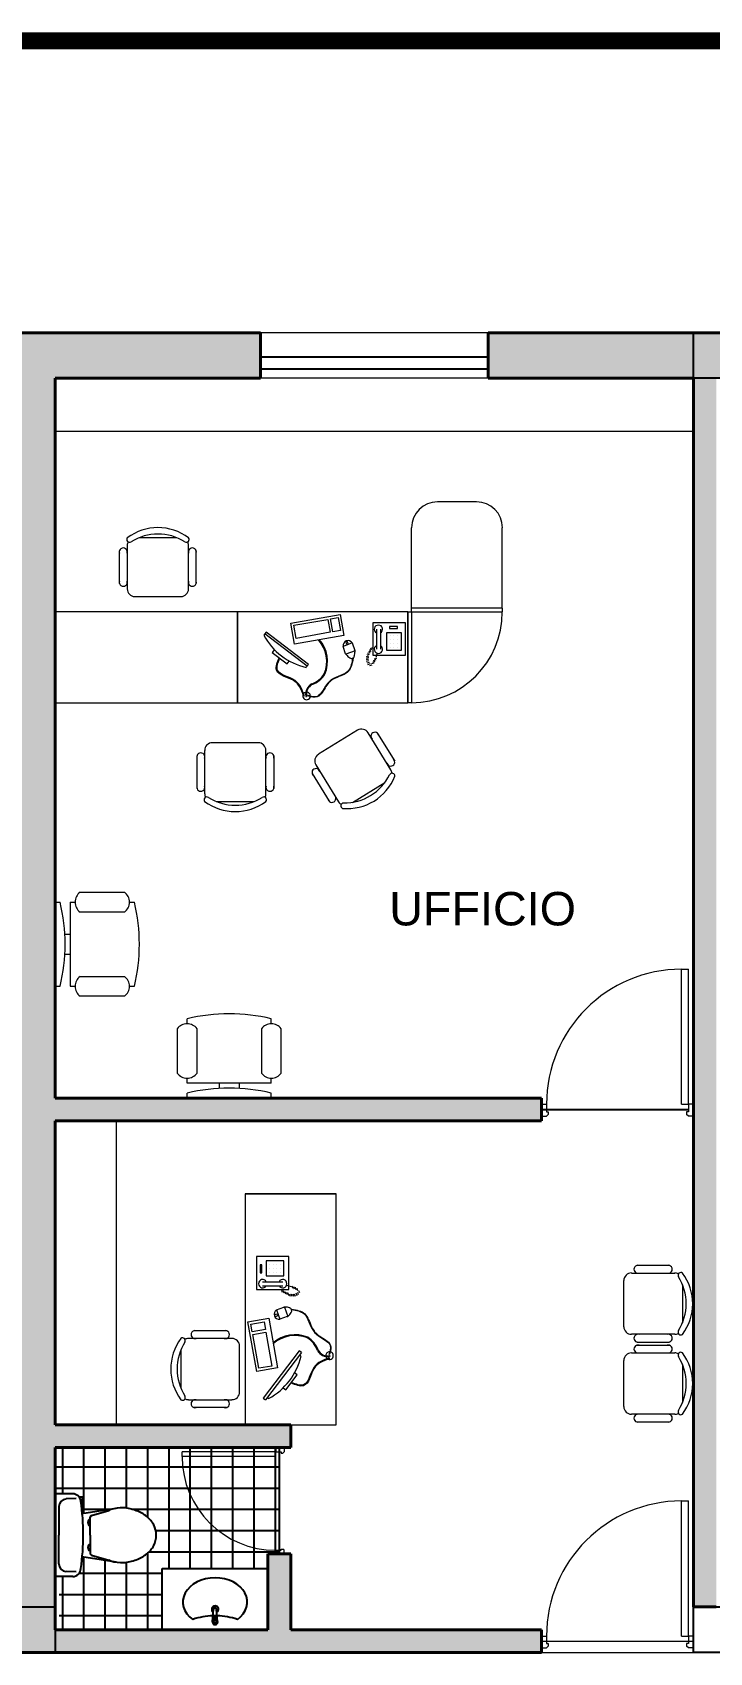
# Model space of a CAD drawing. Header units: millimetres. Extents: x 402.6 to 431.2, y 170 to 191.3.
# Drawn here: x 417.98 to 422.44, y 179.66 to 190.32 of the extents above; entities that cross this region are included whole.
import ezdxf

# ---------------------------------------------------------------- set-up
doc = ezdxf.new("R2010")
doc.units = ezdxf.units.MM
for name, color, linetype, lineweight in [('ARREDI attrezzature - furniture', 175, 'Continuous', 9), ('MURATURA sezioni - section wall', 7, 'Continuous', 40), ('PORTE finestre - doors windows', 252, 'Continuous', 5), ('PROIEZIONI finissime - fine lines', 251, 'Continuous', 9), ('SCRITTE - TXT', 252, 'Continuous', 5), ('www.archweb.it - All rights reserved', 2, 'Continuous', 5)]:
    doc.layers.add(name, color=color, linetype=linetype, lineweight=lineweight)
doc.layers.add('MURATURE tratteggi - hatch wall', color=253, linetype='Continuous', true_color=0xa8a8a8)
doc.layers.add('VETRATE sezioni - windows sections', color=171, linetype='Continuous', true_color=0x4d79ff)
doc.layers.add('PAVIMENTI - flooring', color=250, linetype='Continuous')
doc.layers.add('SANITARI', color=175, linetype='Continuous')
doc.layers.add('PILASTRI - structure', color=7, linetype='Continuous', plot=False)
doc.styles.get("Standard").update_dxf_attribs({"font": 'arial.ttf'})

msp = doc.modelspace()

# ---------------------------------------------------------------- hatches: boundary and pattern name
at = {"layer": 'MURATURE tratteggi - hatch wall'}
h = msp.add_hatch(color=256, dxfattribs=at)
h.dxf.hatch_style = 1
h.paths.add_polyline_path([(413.031, 188.304), (412.781, 188.304), (412.781, 188.054), (412.826, 188.054), (412.826, 179.807), (409.821, 179.807), (409.821, 180.5), (409.632, 180.5), (409.632, 180.35), (409.671, 180.35), (409.671, 179.657), (416.675, 179.657), (416.675, 180.039), (416.726, 180.039), (416.726, 180.189), (416.525, 180.189), (416.525, 179.807), (414.526, 179.807), (414.526, 180.307), (414.376, 180.307), (414.376, 179.807), (412.976, 179.807), (412.976, 181.007), (415.617, 181.007), (415.617, 181.157), (412.976, 181.157), (412.976, 188.054), (413.031, 188.054)])
h.paths.add_polyline_path([(408.031, 188.304), (407.781, 188.304), (407.781, 188.054), (407.821, 188.054), (407.821, 188.005), (407.971, 188.005), (407.971, 188.054), (408.031, 188.054)])
h.paths.add_polyline_path([(407.971, 187.1), (407.821, 187.1), (407.821, 185.083), (407.771, 185.083), (407.771, 184.983), (407.821, 184.983), (407.821, 179.657), (408.071, 179.657), (408.071, 180.35), (408.102, 180.35), (408.102, 180.5), (407.971, 180.5)])
h.paths.add_polyline_path([(403.031, 188.044), (403.516, 188.044), (403.516, 188.305), (402.781, 188.305), (402.781, 179.657), (403.031, 179.657), (403.031, 184.982), (406.866, 184.983), (406.866, 185.083), (403.031, 185.083)])
h.paths.add_polyline_path([(419.481, 188.344), (416.999, 188.344), (416.999, 188.044), (417.831, 188.044), (417.831, 180.189), (417.701, 180.189), (417.701, 180.039), (417.831, 180.039), (417.831, 179.657), (421.331, 179.657), (421.331, 179.807), (419.681, 179.807), (419.681, 180.307), (419.531, 180.307), (419.531, 179.807), (418.131, 179.807), (418.131, 181.007), (419.681, 181.007), (419.681, 181.157), (418.131, 181.157), (418.131, 183.157), (421.331, 183.157), (421.331, 183.307), (418.131, 183.307), (418.131, 188.044), (419.481, 188.044)])
h.paths.add_polyline_path([(423.643, 188.344), (420.981, 188.344), (420.981, 188.044), (422.331, 188.044), (422.331, 179.957), (422.481, 179.957), (422.481, 188.044), (423.643, 188.044)])
h.paths.add_polyline_path([(427.818, 188.344), (425.143, 188.344), (425.143, 188.044), (426.306, 188.044), (426.306, 183.307), (423.481, 183.307), (423.481, 183.157), (426.306, 183.157), (426.306, 181.157), (424.756, 181.157), (424.756, 181.007), (426.306, 181.007), (426.306, 179.807), (424.906, 179.807), (424.906, 180.307), (424.756, 180.307), (424.756, 179.807), (423.531, 179.807), (423.531, 179.657), (428.655, 179.657), (428.655, 179.807), (428.006, 179.807), (428.006, 180.307), (427.856, 180.307), (427.856, 179.807), (426.456, 179.807), (426.456, 181.007), (428.006, 181.007), (428.006, 181.157), (426.456, 181.157), (426.456, 183.157), (429.681, 183.157), (429.681, 183.307), (426.456, 183.307), (426.456, 188.044), (427.818, 188.044)])
h.paths.add_polyline_path([(430.981, 188.344), (429.318, 188.344), (429.318, 188.044), (430.681, 188.044), (430.681, 179.807), (429.655, 179.807), (429.655, 179.657), (430.981, 179.657)])
h.paths.add_polyline_path([(430.981, 176.965), (427.355, 176.965), (427.355, 176.815), (430.681, 176.815), (430.681, 174.115), (427.731, 174.115), (427.731, 175.965), (427.581, 175.965), (427.581, 174.115), (426.431, 174.115), (426.431, 175.815), (426.887, 175.815), (426.887, 175.965), (426.431, 175.965), (426.431, 176.815), (426.505, 176.815), (426.505, 176.965), (421.831, 176.965), (421.831, 176.815), (426.281, 176.815), (426.281, 174.115), (420.131, 174.115), (420.131, 174.515), (419.981, 174.515), (419.981, 174.115), (418.131, 174.115), (418.131, 175.615), (419.981, 175.615), (419.981, 175.415), (420.131, 175.415), (420.131, 176.965), (417.831, 176.965), (417.831, 175.965), (415.979, 175.965), (415.979, 175.815), (417.831, 175.815), (417.831, 174.115), (413.581, 174.115), (413.581, 176.815), (416.629, 176.815), (416.629, 176.965), (410.382, 176.965), (410.382, 176.815), (413.431, 176.815), (413.431, 174.115), (409.181, 174.115), (409.181, 175.815), (411.032, 175.815), (411.032, 175.965), (409.181, 175.965), (409.181, 176.965), (408.568, 176.965), (408.568, 176.815), (409.031, 176.815), (409.031, 174.115), (402.981, 174.115), (402.981, 176.815), (404.085, 176.815), (404.085, 176.965), (402.781, 176.965), (402.781, 173.815), (430.981, 173.815)])
h.paths.add_polyline_path([(419.831, 176.765), (419.831, 175.915), (418.131, 175.915), (418.131, 176.765)], flags=16)
at = {"layer": 'PAVIMENTI - flooring'}
h = msp.add_hatch(dxfattribs=at)
h.set_pattern_fill('_USER', color=256, scale=0.14, style=0, double=1, pattern_type=0)
h.set_pattern_definition([(0, (0, 0), (0, 0.14), []), (90, (0, 0), (-0.14, 0), [])])
h.paths.add_polyline_path([(418.78, 180.362, -0.110468), (418.733, 180.307, -0.091357), (418.665, 180.268, -0.083251), (418.581, 180.249, -0.069464), (418.512, 180.257), (418.309, 180.288, -0.013532), (418.299, 180.21, -0.414361), (418.246, 180.157), (418.156, 180.157), (418.156, 179.807), (418.835, 179.807), (418.835, 180.21), (419.531, 180.21), (419.531, 180.307), (419.606, 180.307), (419.606, 181.007), (418.131, 181.007), (418.131, 180.702), (418.246, 180.702, -0.294145), (418.294, 180.671), (418.294, 180.683), (418.311, 180.683), (418.311, 180.587, 0.026908), (418.308, 180.582, -0.001904), (418.309, 180.571), (418.504, 180.601, -0.077173), (418.581, 180.609, -0.083251), (418.665, 180.59, -0.091357), (418.733, 180.551, -0.110468), (418.78, 180.497, -0.114706), (418.796, 180.429, -0.114706)])

# ---------------------------------------------------------------- linework, layer by layer
at = {"layer": 'ARREDI attrezzature - furniture', "linetype": 'Continuous', "ltscale": 0.8}
for p, q in [((422.331, 187.694), (418.131, 187.694)), ((420.903, 187.231), (420.647, 187.231)), ((420.476, 186.506), (420.476, 187.06)), ((421.073, 186.532), (421.073, 187.06)), ((418.605, 186.944), (418.605, 186.658)), ((418.932, 186.994), (418.682, 186.994)), ((419.008, 186.658), (419.008, 186.944)), ((418.554, 186.694), (418.554, 186.908)), ((419.059, 186.694), (419.059, 186.908)), ((418.655, 186.608), (418.958, 186.608)), ((421.073, 186.532), (420.476, 186.532)), ((421.073, 186.532), (421.073, 186.506)), ((419.331, 186.506), (418.131, 186.506)), ((418.131, 186.506), (418.131, 185.909)), ((419.331, 185.909), (419.331, 186.506)), ((419.331, 186.506), (419.331, 185.909)), ((420.451, 186.506), (419.331, 186.506)), ((420.451, 186.506), (421.073, 186.506)), ((420.451, 186.506), (420.451, 185.909)), ((420.451, 185.909), (420.451, 186.506)), ((420.476, 186.506), (420.476, 185.909)), ((419.519, 186.374), (419.503, 186.353)), ((419.788, 186.149), (419.51, 186.362)), ((419.797, 186.161), (419.519, 186.374)), ((420.086, 186.302), (420.025, 186.279)), ((420.086, 186.302), (420.103, 186.253)), ((420.245, 186.392), (420.245, 186.261)), ((420.272, 186.392), (420.272, 186.261)), ((420.335, 186.348), (420.335, 186.348)), ((420.335, 186.323), (420.335, 186.323)), ((420.335, 186.299), (420.335, 186.299)), ((420.36, 186.348), (420.36, 186.348)), ((420.36, 186.323), (420.36, 186.323)), ((420.36, 186.299), (420.36, 186.299)), ((420.384, 186.348), (420.384, 186.348)), ((420.384, 186.323), (420.384, 186.323)), ((420.384, 186.299), (420.384, 186.299)), ((419.573, 186.258), (419.559, 186.24)), ((419.559, 186.24), (419.657, 186.165)), ((420.042, 186.231), (420.025, 186.279)), ((420.105, 186.25), (420.043, 186.228)), ((420.192, 186.216), (420.177, 186.211)), ((420.192, 186.206), (420.177, 186.2)), ((420.192, 186.195), (420.177, 186.19)), ((420.198, 186.227), (420.182, 186.221)), ((420.203, 186.237), (420.187, 186.232)), ((420.208, 186.248), (420.192, 186.242)), ((420.213, 186.258), (420.198, 186.253)), ((420.219, 186.269), (420.203, 186.263)), ((420.24, 186.19), (420.224, 186.185)), ((420.245, 186.2), (420.229, 186.195)), ((420.249, 186.235), (420.24, 186.206)), ((420.335, 186.274), (420.335, 186.274)), ((420.36, 186.274), (420.36, 186.274)), ((420.384, 186.274), (420.384, 186.274)), ((419.657, 186.165), (419.671, 186.183)), ((419.781, 186.14), (419.797, 186.161)), ((420.192, 186.185), (420.177, 186.179)), ((420.198, 186.174), (420.182, 186.169)), ((420.203, 186.164), (420.187, 186.158)), ((420.215, 186.156), (420.199, 186.151)), ((420.229, 186.169), (420.213, 186.164)), ((420.234, 186.179), (420.219, 186.174)), ((418.131, 185.909), (419.331, 185.909)), ((419.331, 185.909), (420.451, 185.909)), ((420.476, 185.909), (420.451, 185.909)), ((420.121, 185.727), (419.863, 185.569)), ((420.34, 185.467), (420.19, 185.711)), ((420.252, 185.707), (420.365, 185.524)), ((419.064, 185.559), (419.064, 185.345)), ((419.114, 185.595), (419.114, 185.309)), ((419.467, 185.645), (419.165, 185.645)), ((419.518, 185.309), (419.518, 185.595)), ((419.569, 185.559), (419.569, 185.345)), ((419.822, 185.443), (419.934, 185.26)), ((419.846, 185.499), (419.996, 185.256)), ((420.088, 185.253), (420.301, 185.384)), ((419.191, 185.259), (419.441, 185.259)), ((418.131, 184.596), (418.163, 184.596)), ((418.131, 184.596), (418.131, 184.042)), ((418.229, 184.596), (418.261, 184.596)), ((418.229, 184.596), (418.229, 184.042)), ((418.294, 184.661), (418.587, 184.661)), ((418.619, 184.596), (418.652, 184.596)), ((418.587, 184.531), (418.294, 184.531)), ((418.229, 184.384), (418.194, 184.384)), ((418.195, 184.254), (418.229, 184.254)), ((418.294, 184.107), (418.587, 184.107)), ((418.131, 184.042), (418.163, 184.042)), ((418.229, 184.042), (418.261, 184.042)), ((418.587, 183.977), (418.294, 183.977)), ((418.619, 184.042), (418.652, 184.042)), ((418.934, 183.763), (418.934, 183.47)), ((418.999, 183.795), (418.999, 183.828)), ((419.065, 183.47), (419.065, 183.763)), ((419.488, 183.763), (419.488, 183.47)), ((419.553, 183.795), (419.553, 183.828)), ((419.618, 183.47), (419.618, 183.763)), ((418.999, 183.405), (418.999, 183.437)), ((419.553, 183.405), (419.553, 183.437)), ((419.553, 183.405), (418.999, 183.405)), ((418.999, 183.307), (418.999, 183.339)), ((419.211, 183.371), (419.211, 183.405)), ((419.341, 183.405), (419.341, 183.37)), ((419.553, 183.307), (419.553, 183.339)), ((419.553, 183.307), (418.999, 183.307)), ((418.531, 183.157), (418.531, 181.157)), ((419.382, 182.677), (419.98, 182.677)), ((419.98, 182.677), (419.382, 182.677)), ((419.382, 182.677), (419.382, 181.157)), ((419.98, 181.157), (419.98, 182.677)), ((419.668, 182.263), (419.455, 182.263)), ((419.455, 182.263), (419.455, 182.047)), ((419.668, 182.047), (419.668, 182.263)), ((419.491, 182.21), (419.479, 182.21)), ((419.479, 182.21), (419.479, 182.157)), ((419.479, 182.157), (419.491, 182.157)), ((419.491, 182.157), (419.491, 182.21)), ((419.635, 182.235), (419.52, 182.235)), ((419.52, 182.235), (419.52, 182.137)), ((419.52, 182.137), (419.635, 182.137)), ((419.541, 182.21), (419.541, 182.21)), ((419.541, 182.186), (419.541, 182.186)), ((419.541, 182.161), (419.541, 182.161)), ((419.565, 182.21), (419.565, 182.21)), ((419.565, 182.186), (419.565, 182.186)), ((419.565, 182.161), (419.565, 182.161)), ((419.59, 182.21), (419.59, 182.21)), ((419.59, 182.186), (419.59, 182.186)), ((419.59, 182.161), (419.59, 182.161)), ((419.615, 182.21), (419.615, 182.21)), ((419.615, 182.186), (419.615, 182.186)), ((419.615, 182.161), (419.615, 182.161)), ((419.635, 182.137), (419.635, 182.235)), ((421.923, 182.155), (422.208, 182.155)), ((421.958, 182.206), (422.173, 182.206)), ((419.455, 182.047), (419.668, 182.047)), ((419.496, 182.098), (419.628, 182.098)), ((419.496, 182.071), (419.628, 182.071)), ((419.62, 182.045), (419.625, 182.029)), ((419.631, 182.04), (419.636, 182.024)), ((419.641, 182.034), (419.646, 182.019)), ((419.652, 182.029), (419.657, 182.013)), ((419.653, 182.075), (419.683, 182.066)), ((419.688, 182.071), (419.694, 182.055)), ((419.699, 182.066), (419.704, 182.05)), ((419.709, 182.061), (419.715, 182.045)), ((419.72, 182.055), (419.725, 182.04)), ((419.725, 182.029), (419.73, 182.013)), ((419.733, 182.041), (419.738, 182.026)), ((421.872, 181.802), (421.872, 182.105)), ((422.259, 182.078), (422.259, 181.828)), ((419.587, 181.912), (419.636, 181.93)), ((419.639, 181.931), (419.661, 181.87)), ((419.662, 182.024), (419.667, 182.008)), ((419.673, 182.019), (419.678, 182.003)), ((419.683, 182.019), (419.688, 182.003)), ((419.694, 182.019), (419.699, 182.003)), ((419.704, 182.019), (419.709, 182.003)), ((419.715, 182.024), (419.72, 182.008)), ((419.399, 181.833), (419.536, 181.857)), ((419.457, 181.508), (419.399, 181.833)), ((419.419, 181.819), (419.505, 181.834)), ((419.428, 181.768), (419.419, 181.819)), ((419.505, 181.834), (419.514, 181.783)), ((419.536, 181.857), (419.594, 181.532)), ((419.587, 181.912), (419.609, 181.851)), ((419.658, 181.869), (419.609, 181.851)), ((419.294, 181.725), (419.008, 181.725)), ((419.258, 181.775), (419.044, 181.775)), ((419.514, 181.783), (419.428, 181.768)), ((419.431, 181.751), (419.517, 181.766)), ((419.471, 181.528), (419.431, 181.751)), ((419.517, 181.766), (419.556, 181.543)), ((422.208, 181.752), (421.923, 181.752)), ((418.958, 181.648), (418.958, 181.398)), ((419.344, 181.372), (419.344, 181.674)), ((419.737, 181.642), (419.499, 181.331)), ((419.752, 181.631), (419.514, 181.32)), ((419.752, 181.631), (419.737, 181.642)), ((419.748, 181.607), (419.739, 181.614)), ((421.923, 181.63), (422.208, 181.63)), ((421.958, 181.7), (422.173, 181.7)), ((421.958, 181.68), (422.173, 181.68)), ((419.594, 181.532), (419.457, 181.508)), ((419.556, 181.543), (419.471, 181.528)), ((419.724, 181.484), (419.706, 181.498)), ((421.872, 181.276), (421.872, 181.579)), ((422.259, 181.553), (422.259, 181.303)), ((419.63, 181.399), (419.649, 181.386)), ((419.649, 181.386), (419.724, 181.484)), ((419.008, 181.321), (419.294, 181.321)), ((419.499, 181.331), (419.514, 181.32)), ((419.526, 181.336), (419.536, 181.33)), ((419.258, 181.27), (419.044, 181.27)), ((422.208, 181.226), (421.923, 181.226)), ((419.382, 181.157), (419.98, 181.157)), ((421.958, 181.175), (422.173, 181.175))]:
    msp.add_line(p, q, dxfattribs=at)
at = {"layer": 'ARREDI attrezzature - furniture'}
for p, q in [((419.682, 186.432), (420.007, 186.489)), ((419.706, 186.295), (419.682, 186.432)), ((419.702, 186.418), (419.924, 186.457)), ((419.717, 186.332), (419.702, 186.418)), ((419.924, 186.457), (419.94, 186.372)), ((419.942, 186.46), (419.993, 186.469)), ((419.957, 186.375), (419.942, 186.46)), ((419.993, 186.469), (420.008, 186.384)), ((420.007, 186.489), (420.031, 186.352)), ((420.437, 186.434), (420.221, 186.434)), ((420.221, 186.434), (420.221, 186.221)), ((420.384, 186.41), (420.331, 186.41)), ((420.331, 186.41), (420.331, 186.397)), ((420.384, 186.397), (420.384, 186.41)), ((420.437, 186.221), (420.437, 186.434)), ((420.031, 186.352), (419.706, 186.295)), ((419.94, 186.372), (419.717, 186.332)), ((420.008, 186.384), (419.957, 186.375)), ((420.409, 186.369), (420.31, 186.369)), ((420.31, 186.369), (420.31, 186.254)), ((420.331, 186.397), (420.384, 186.397)), ((420.409, 186.254), (420.409, 186.369)), ((420.221, 186.221), (420.437, 186.221)), ((420.31, 186.254), (420.409, 186.254))]:
    msp.add_line(p, q, dxfattribs=at)
at = {"layer": 'ARREDI attrezzature - furniture', "linetype": 'Continuous', "ltscale": 0.8}
for centre, radius, start, end in [((420.647, 187.06), 0.171, 90, 180), ((420.903, 187.06), 0.171, 0, 90), ((418.807, 186.725), 0.336, 53.1301, 126.8699), ((418.62, 186.983), 0.0184, 143.3099, 302.0274), ((418.655, 186.944), 0.0504, 152.4156, 180), ((418.807, 186.689), 0.33, 57.5758, 122.4242), ((418.994, 186.983), 0.0184, 237.9726, 36.6901), ((418.958, 186.944), 0.0504, 0, 27.5844), ((418.579, 186.901), 0.0263, 343.7398, 196.2602), ((419.034, 186.901), 0.0263, 343.7398, 196.2602), ((418.579, 186.701), 0.0263, 163.7398, 16.2602), ((418.655, 186.658), 0.0504, 180, 270), ((418.958, 186.658), 0.0504, 270, 0), ((419.034, 186.701), 0.0263, 163.7398, 16.2602), ((420.258, 186.392), 0.0275, 298.4915, 241.5085), ((420.476, 186.506), 0.597, 270, 0), ((419.88, 186.557), 0.428, 208.4039, 256.7081), ((419.704, 186.18), 0.214, 337.4787, 42.0499), ((419.704, 186.18), 0.219, 337.4787, 41.2329), ((420.058, 186.284), 0.0333, 32.6135, 187.5564), ((420.061, 186.238), 0.02, 200.085, 220.4798), ((420.131, 186.298), 0.112, 220.4798, 236.7774), ((420.081, 186.22), 0.02, 236.7774, 343.3926), ((419.992, 186.247), 0.112, 343.3926, 359.6902), ((420.085, 186.246), 0.02, 359.6902, 20.085), ((420.258, 186.261), 0.0275, 118.4915, 61.5085), ((419.764, 186.185), 0.162, 289.7555, 327.941), ((419.764, 186.185), 0.167, 289.7555, 327.941), ((419.785, 185.953), 0.025, 101.643, 141.4731), ((419.855, 185.965), 0.0763, 118.345, 189.8298), ((419.855, 185.965), 0.0713, 118.345, 189.8298), ((419.785, 185.953), 0.025, 358.2757, 89.7294), ((419.785, 185.953), 0.025, 156.2504, 351.3148), ((419.767, 185.955), 0.00256, 212.1468, 7.2801), ((419.782, 185.952), 0.0025, 189.8298, 9.8298), ((419.795, 185.954), 0.0015, 73.0254, 253.0254), ((420.147, 185.684), 0.0504, 31.583, 121.583), ((420.235, 185.688), 0.0263, 15.3228, 227.8432), ((419.089, 185.552), 0.0263, 343.7398, 196.2602), ((419.165, 185.595), 0.0504, 90, 180), ((419.467, 185.595), 0.0504, 0, 90), ((419.544, 185.552), 0.0263, 343.7398, 196.2602), ((419.889, 185.526), 0.0504, 121.583, 211.583), ((419.847, 185.449), 0.0263, 15.3228, 227.8432), ((420.339, 185.518), 0.0263, 195.3228, 47.8432), ((420.348, 185.426), 0.0184, 354.893, 153.6104), ((420.297, 185.441), 0.0504, 3.9986, 31.583), ((419.089, 185.352), 0.0263, 163.7398, 16.2602), ((419.544, 185.352), 0.0263, 163.7398, 16.2602), ((420.053, 185.548), 0.336, 264.7131, 338.4529), ((420.034, 185.579), 0.33, 269.1588, 334.0073), ((419.129, 185.27), 0.0184, 57.9726, 216.6901), ((419.165, 185.309), 0.0504, 180, 207.5844), ((419.316, 185.528), 0.336, 233.1301, 306.8699), ((419.316, 185.564), 0.33, 237.5758, 302.4242), ((419.503, 185.27), 0.0184, 323.3099, 122.0274), ((419.467, 185.309), 0.0504, 332.4156, 0), ((419.952, 185.279), 0.0263, 195.3228, 47.8432), ((420.039, 185.282), 0.0504, 211.583, 239.1675), ((420.029, 185.23), 0.0184, 89.5556, 248.2731), ((417.003, 184.319), 1.193, 346.5803, 13.4197), ((418.343, 184.596), 0.0814, 126.8699, 233.1301), ((418.538, 184.596), 0.0814, 306.8699, 53.1301), ((417.492, 184.319), 1.193, 346.5803, 13.4197), ((418.343, 184.042), 0.0814, 126.8699, 233.1301), ((418.538, 184.042), 0.0814, 306.8699, 53.1301), ((419.276, 182.668), 1.193, 76.5803, 103.4197), ((418.999, 183.714), 0.0814, 36.8699, 143.1301), ((419.553, 183.714), 0.0814, 36.8699, 143.1301), ((418.999, 183.519), 0.0814, 216.8699, 323.1301), ((419.553, 183.519), 0.0814, 216.8699, 323.1301), ((419.276, 182.179), 1.193, 76.5803, 103.4197), ((421.923, 182.105), 0.0504, 90, 180), ((421.966, 182.18), 0.0263, 73.7398, 286.2602), ((422.165, 182.18), 0.0263, 253.7398, 106.2602), ((422.208, 182.105), 0.0504, 62.4156, 90), ((422.248, 182.14), 0.0184, 53.3099, 212.0274), ((421.99, 181.953), 0.336, 323.1301, 36.8699), ((419.496, 182.085), 0.0275, 28.4915, 331.5085), ((419.628, 182.085), 0.0275, 208.4915, 151.5085), ((421.953, 181.953), 0.33, 327.5758, 32.4242), ((419.642, 181.911), 0.02, 89.6902, 110.085), ((419.642, 181.819), 0.112, 73.3926, 89.6902), ((419.668, 181.907), 0.02, 326.7774, 73.3926), ((419.605, 181.884), 0.0333, 122.6135, 277.5564), ((419.651, 181.887), 0.02, 290.085, 310.4798), ((419.591, 181.957), 0.112, 310.4798, 326.7774), ((419.227, 181.523), 0.336, 143.1301, 216.8699), ((418.969, 181.71), 0.0184, 327.9726, 126.6901), ((419.008, 181.674), 0.0504, 90, 117.5844), ((419.051, 181.75), 0.0263, 73.7398, 286.2602), ((419.251, 181.75), 0.0263, 253.7398, 106.2602), ((419.294, 181.674), 0.0504, 0, 90), ((419.709, 181.53), 0.219, 67.4787, 131.2329), ((419.709, 181.53), 0.214, 67.4787, 132.0499), ((419.704, 181.591), 0.162, 19.7555, 57.941), ((419.704, 181.591), 0.167, 19.7555, 57.941), ((421.923, 181.802), 0.0504, 180, 270), ((421.966, 181.726), 0.0263, 73.7398, 286.2602), ((422.165, 181.726), 0.0263, 253.7398, 106.2602), ((422.208, 181.802), 0.0504, 270, 297.5844), ((422.248, 181.766), 0.0184, 147.9726, 306.6901), ((419.263, 181.523), 0.33, 147.5758, 212.4242), ((419.332, 181.706), 0.428, 298.4039, 346.7081), ((419.924, 181.681), 0.0763, 208.345, 279.8298), ((419.924, 181.681), 0.0713, 208.345, 279.8298), ((419.936, 181.611), 0.025, 88.2757, 179.7294), ((419.936, 181.611), 0.025, 191.643, 231.4731), ((419.936, 181.611), 0.025, 246.2504, 81.3148), ((419.934, 181.622), 0.0015, 163.0254, 343.0254), ((419.937, 181.608), 0.0025, 279.8298, 99.8298), ((421.923, 181.579), 0.0504, 90, 180), ((421.966, 181.655), 0.0263, 73.7398, 286.2602), ((422.165, 181.655), 0.0263, 253.7398, 106.2602), ((422.208, 181.579), 0.0504, 62.4156, 90), ((422.248, 181.615), 0.0184, 53.3099, 212.0274), ((421.953, 181.428), 0.33, 327.5758, 32.4242), ((421.99, 181.428), 0.336, 323.1301, 36.8699), ((419.933, 181.593), 0.00256, 302.1468, 97.2801), ((418.969, 181.336), 0.0184, 233.3099, 32.0274), ((419.008, 181.372), 0.0504, 242.4156, 270), ((419.051, 181.295), 0.0263, 73.7398, 286.2602), ((419.251, 181.295), 0.0263, 253.7398, 106.2602), ((419.294, 181.372), 0.0504, 270, 0), ((421.923, 181.276), 0.0504, 180, 270), ((421.966, 181.2), 0.0263, 73.7398, 286.2602), ((422.165, 181.2), 0.0263, 253.7398, 106.2602), ((422.208, 181.276), 0.0504, 270, 297.5844), ((422.248, 181.241), 0.0184, 147.9726, 306.6901)]:
    msp.add_arc(centre, radius, start, end, dxfattribs=at)
at = {"layer": 'ARREDI attrezzature - furniture', "linetype": 'Continuous', "ltscale": 0.8, "extrusion": (0, 0, -1)}
msp.add_ellipse((420.051, 186.303), major_axis=(-0.0045, 0.0122), ratio=0.484801, dxfattribs=at)
msp.add_ellipse((419.586, 181.877), major_axis=(0.0122, 0.0045), ratio=0.484801, start_param=3.141593, end_param=9.424778, dxfattribs=at)
at = {"layer": 'ARREDI attrezzature - furniture', "linetype": 'Continuous', "ltscale": 0.8}
for points, knots in [([(419.765, 185.954), (419.75, 185.995), (419.736, 186.034), (419.659, 186.078), (419.6, 186.086), (419.58, 186.146), (419.592, 186.176), (419.605, 186.205)], [0, 0, 0, 0, 0.1263052, 0.1263052, 0.2526104, 0.2526104, 0.3315435, 0.3315435, 0.3315435, 0.3315435]), ([(419.769, 185.956), (419.756, 185.993), (419.727, 186.075), (419.566, 186.094), (419.597, 186.173), (419.608, 186.203)], [0, 0, 0, 0, 0.114804, 0.2513324, 0.3315435, 0.3315435, 0.3315435, 0.3315435]), ([(420.091, 186.201), (420.085, 186.169), (420.08, 186.136), (420.039, 186.094), (420.005, 186.084), (419.948, 186.059), (419.929, 186.041), (419.896, 185.991), (419.881, 185.958), (419.838, 185.94), (419.816, 185.946), (419.795, 185.953)], [0, 0, 0, 0, 0.0898766, 0.0898766, 0.1845551, 0.1845551, 0.2700311, 0.2700311, 0.3555071, 0.3555071, 0.4162577, 0.4162577, 0.4162577, 0.4162577]), ([(420.088, 186.202), (420.083, 186.171), (420.071, 186.095), (419.957, 186.08), (419.901, 186.009), (419.864, 185.935), (419.815, 185.95), (419.796, 185.956)], [0, 0, 0, 0, 0.084345, 0.2142081, 0.2766794, 0.3619183, 0.4162577, 0.4162577, 0.4162577, 0.4162577]), ([(419.687, 181.914), (419.717, 181.909), (419.794, 181.897), (419.808, 181.783), (419.88, 181.728), (419.954, 181.69), (419.939, 181.641), (419.933, 181.622)], [0, 0, 0, 0, 0.084345, 0.2142081, 0.2766794, 0.3619183, 0.4162577, 0.4162577, 0.4162577, 0.4162577]), ([(419.688, 181.917), (419.72, 181.912), (419.752, 181.906), (419.795, 181.865), (419.804, 181.831), (419.83, 181.775), (419.848, 181.755), (419.897, 181.722), (419.93, 181.707), (419.949, 181.665), (419.942, 181.642), (419.936, 181.621)], [0, 0, 0, 0, 0.0898766, 0.0898766, 0.1845551, 0.1845551, 0.2700311, 0.2700311, 0.3555071, 0.3555071, 0.4162577, 0.4162577, 0.4162577, 0.4162577]), ([(419.935, 181.591), (419.894, 181.576), (419.855, 181.562), (419.81, 181.485), (419.802, 181.426), (419.742, 181.406), (419.713, 181.419), (419.683, 181.431)], [0, 0, 0, 0, 0.1263052, 0.1263052, 0.2526104, 0.2526104, 0.3315435, 0.3315435, 0.3315435, 0.3315435]), ([(419.933, 181.596), (419.896, 181.582), (419.814, 181.553), (419.794, 181.392), (419.715, 181.423), (419.686, 181.435)], [0, 0, 0, 0, 0.114804, 0.2513324, 0.3315435, 0.3315435, 0.3315435, 0.3315435])]:
    msp.add_open_spline(points, degree=3, knots=knots, dxfattribs=at)
at = {"layer": 'MURATURA sezioni - section wall'}
for p, q in [((419.481, 188.344), (416.999, 188.344)), ((419.481, 188.044), (419.481, 188.344)), ((420.981, 188.044), (420.981, 188.344)), ((423.643, 188.344), (420.981, 188.344)), ((418.131, 188.044), (418.131, 183.307)), ((419.481, 188.044), (418.131, 188.044)), ((422.331, 188.044), (420.981, 188.044)), ((422.331, 179.957), (422.331, 188.044)), ((421.331, 183.307), (418.131, 183.307)), ((421.331, 183.307), (421.331, 183.157)), ((418.131, 183.157), (418.131, 181.157)), ((421.331, 183.157), (418.131, 183.157)), ((419.681, 181.157), (418.131, 181.157)), ((419.681, 181.157), (419.681, 181.007)), ((419.681, 181.007), (418.131, 181.007)), ((418.131, 181.007), (418.131, 179.807)), ((419.531, 180.307), (419.531, 179.807)), ((419.681, 180.307), (419.531, 180.307)), ((419.681, 180.307), (419.681, 179.807)), ((422.331, 179.957), (422.481, 179.957)), ((419.531, 179.807), (418.131, 179.807)), ((421.331, 179.807), (419.681, 179.807)), ((421.331, 179.807), (421.331, 179.657)), ((421.331, 179.657), (417.831, 179.657))]:
    msp.add_line(p, q, dxfattribs=at)
at = {"layer": 'PAVIMENTI - flooring'}
for p, q in [((421.331, 183.232), (422.298, 183.232)), ((419.606, 180.307), (419.606, 181.007))]:
    msp.add_line(p, q, dxfattribs=at)
at = {"layer": 'PILASTRI - structure'}
for points in [[(422.531, 188.044), (422.331, 188.044), (422.331, 188.344), (422.531, 188.344)], [(418.131, 179.657), (417.831, 179.657), (417.831, 179.957), (418.131, 179.957)], [(422.531, 179.657), (422.331, 179.657), (422.331, 179.957), (422.531, 179.957)]]:
    msp.add_lwpolyline(points, close=True, dxfattribs=at)
at = {"layer": 'PORTE finestre - doors windows', "color": 2}
for p, q in [((422.253, 184.155), (422.298, 184.155)), ((422.253, 183.266), (422.253, 184.155)), ((422.298, 183.266), (422.298, 184.155)), ((421.331, 183.266), (421.364, 183.266)), ((421.364, 183.266), (421.364, 183.216)), ((421.364, 183.216), (421.375, 183.216)), ((421.375, 183.216), (421.375, 183.199)), ((422.253, 183.266), (422.298, 183.266)), ((422.286, 183.216), (422.286, 183.199)), ((422.298, 183.216), (422.286, 183.216)), ((422.298, 183.266), (422.298, 183.216)), ((422.331, 183.266), (422.298, 183.266)), ((421.331, 183.188), (421.364, 183.188)), ((421.364, 183.188), (421.375, 183.199)), ((422.298, 183.188), (422.286, 183.199)), ((422.331, 183.188), (422.298, 183.188)), ((418.966, 180.947), (418.966, 180.978)), ((419.583, 180.978), (418.966, 180.978)), ((419.583, 181.001), (419.583, 180.978)), ((419.583, 180.947), (419.583, 180.978)), ((419.583, 180.978), (419.617, 180.978)), ((419.617, 180.978), (419.617, 180.97)), ((419.617, 180.97), (419.629, 180.97)), ((419.637, 180.978), (419.629, 180.97)), ((419.637, 181.001), (419.637, 180.978)), ((419.583, 180.947), (418.966, 180.947)), ((422.253, 180.655), (422.298, 180.655)), ((422.253, 179.766), (422.253, 180.655)), ((422.298, 179.766), (422.298, 180.655)), ((419.583, 180.33), (419.617, 180.33)), ((419.583, 180.307), (419.583, 180.33)), ((419.617, 180.338), (419.629, 180.338)), ((419.617, 180.33), (419.617, 180.338)), ((419.637, 180.33), (419.629, 180.338)), ((419.637, 180.307), (419.637, 180.33)), ((421.331, 179.766), (421.364, 179.766)), ((421.331, 179.688), (421.364, 179.688)), ((421.364, 179.766), (421.364, 179.716)), ((421.364, 179.716), (421.375, 179.716)), ((421.364, 179.688), (421.375, 179.699)), ((421.375, 179.716), (421.375, 179.699)), ((422.253, 179.766), (422.298, 179.766)), ((422.286, 179.716), (422.286, 179.699)), ((422.298, 179.716), (422.286, 179.716)), ((422.298, 179.688), (422.286, 179.699)), ((422.298, 179.766), (422.298, 179.716)), ((422.331, 179.766), (422.298, 179.766)), ((422.331, 179.688), (422.298, 179.688))]:
    msp.add_line(p, q, dxfattribs=at)
at = {"layer": 'PORTE finestre - doors windows', "color": 251}
for centre, radius, start, end in [((422.253, 183.266), 0.889, 90, 180), ((419.583, 180.947), 0.617, 180, 270), ((422.253, 179.766), 0.889, 90, 180)]:
    msp.add_arc(centre, radius, start, end, dxfattribs=at)
at = {"layer": 'PROIEZIONI finissime - fine lines'}
for p, q in [((420.981, 188.344), (419.481, 188.344)), ((420.981, 188.044), (419.481, 188.044)), ((421.331, 179.732), (422.331, 179.732)), ((421.331, 179.657), (422.331, 179.657))]:
    msp.add_line(p, q, dxfattribs=at)
at = {"layer": 'SANITARI'}
for p, q in [((418.246, 180.702), (418.131, 180.702)), ((418.131, 180.702), (418.131, 180.157)), ((418.268, 180.671), (418.202, 180.668)), ((418.155, 180.618), (418.155, 180.429)), ((418.155, 180.24), (418.155, 180.429)), ((418.246, 180.157), (418.131, 180.157)), ((418.268, 180.188), (418.202, 180.191)), ((418.835, 180.21), (419.531, 180.21)), ((418.835, 179.807), (418.835, 180.21)), ((419.531, 179.807), (419.531, 180.21)), ((419.166, 179.86), (419.173, 179.943)), ((419.2, 179.859), (419.193, 179.943))]:
    msp.add_line(p, q, dxfattribs=at)
at = {"layer": 'SANITARI', "linetype": 'Continuous'}
for p, q in [((418.294, 180.683), (418.311, 180.683)), ((418.294, 180.671), (418.294, 180.683)), ((418.311, 180.587), (418.311, 180.683)), ((418.533, 180.605), (418.307, 180.571)), ((418.361, 180.429), (418.361, 180.548)), ((418.369, 180.56), (418.484, 180.593)), ((418.316, 180.402), (418.316, 180.429)), ((418.361, 180.429), (418.361, 180.311)), ((418.533, 180.253), (418.307, 180.288)), ((418.369, 180.298), (418.484, 180.266))]:
    msp.add_line(p, q, dxfattribs=at)
at = {"layer": 'SANITARI'}
msp.add_lwpolyline([(419.18, 179.874), (419.18, 179.9), (419.185, 179.9), (419.185, 179.874)], dxfattribs=at)
for radius in [0.0153, 0.00893]:
    msp.add_circle((419.183, 179.859), radius, dxfattribs=at)
for centre, radius, start, end in [((418.204, 180.618), 0.0495, 92.7262, 180), ((418.373, 180.514), 0.0271, 117.1269, 242.8731), ((418.373, 180.349), 0.0271, 117.1269, 242.8731), ((418.204, 180.24), 0.0495, 180, 267.2738), ((419.183, 179.435), 0.464, 91.7096, 108.476), ((419.183, 179.942), 0.0223, 302.0352, 237.9994), ((419.183, 179.943), 0.0102, 0.005, 180.005), ((419.183, 179.435), 0.464, 71.5335, 88.3001), ((419.183, 179.858), 0.0171, 172.9753, 4.6327), ((419.202, 180.053), 0.219, 305.7818, 306.8749)]:
    msp.add_arc(centre, radius, start, end, dxfattribs=at)
at = {"layer": 'SANITARI', "linetype": 'Continuous'}
for centre, radius, start, end in [((418.246, 180.649), 0.0529, 4.9414, 90), ((416.859, 180.431), 1.457, 351.2634, 8.7874), ((418.359, 180.561), 0.0548, 151.1139, 162.3217), ((418.375, 180.548), 0.0136, 113.4398, 180), ((418.563, 180.426), 0.185, 110.8907, 115.426), ((418.569, 180.358), 0.251, 87.3705, 106.7395), ((418.566, 180.35), 0.26, 67.7163, 86.7523), ((418.593, 180.386), 0.217, 49.8777, 70.7571), ((418.635, 180.419), 0.165, 28.3592, 53.5744), ((418.642, 180.429), 0.154, 0, 26.1744), ((418.642, 180.429), 0.154, 333.8256, 0), ((418.635, 180.44), 0.165, 306.4256, 331.6408), ((418.375, 180.311), 0.0136, 180, 246.5602), ((418.563, 180.434), 0.185, 244.574, 249.1093), ((418.572, 180.501), 0.252, 252.6858, 272.0293), ((418.566, 180.509), 0.26, 273.2477, 292.2837), ((418.593, 180.473), 0.217, 289.2429, 310.1223), ((418.246, 180.21), 0.0529, 270, 0.0288)]:
    msp.add_arc(centre, radius, start, end, dxfattribs=at)
at = {"layer": 'SANITARI'}
msp.add_ellipse((419.183, 179.99), major_axis=(-0.212, 0), ratio=0.749975, start_param=2.333981, end_param=7.090848, dxfattribs=at)
at = {"layer": 'VETRATE sezioni - windows sections'}
for p, q in [((420.981, 188.184), (419.481, 188.184)), ((420.981, 188.104), (419.481, 188.104))]:
    msp.add_line(p, q, dxfattribs=at)
at = {"layer": 'www.archweb.it - All rights reserved', "color": 7, "ltscale": 0.02, "true_color": 0xffffff, "const_width": 0.111}
msp.add_lwpolyline([(402.658, 190.265), (431.163, 190.265)], dxfattribs=at)

# ---------------------------------------------------------------- texts
at = {"layer": 'SCRITTE - TXT'}
msp.add_text('UFFICIO', height=0.22, dxfattribs=at).set_placement((420.329, 184.443))

doc.saveas('drawing.dxf')
